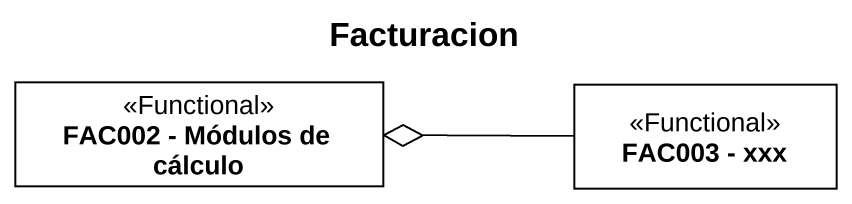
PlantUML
@startuml
title Facturacion
hide circle
hide empty members
class "FAC002 - Módulos de cálculo" as FAC002_Módulos_de_cálculo <<Functional>>
class "FAC003 - xxx" as FAC003_xxx <<Functional>>
FAC003_xxx -left-o FAC002_Módulos_de_cálculo
@enduml
